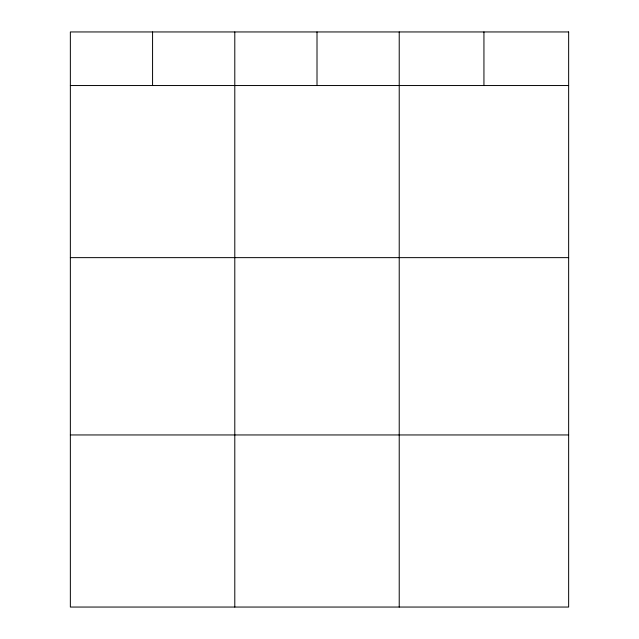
<?xml version="1.0" encoding="UTF-8"?>
<svg xmlns="http://www.w3.org/2000/svg" width="639" height="639" viewBox="0 0 639 639"><rect width="100%" height="100%" fill="white"/><g stroke="black" fill="none" stroke-linecap="round" stroke-linejoin="round"><path stroke-width="0.96" d="M70.354 85.538L568.646 85.538M70.354 257.637L568.646 257.637M70.354 434.951L568.646 434.951M483.939 31.95L483.939 85.538M399.223 31.95L399.223 607.05M317.008 31.95L317.008 85.538M234.793 31.95L234.793 607.05M152.569 31.95L152.569 85.538M568.646 31.95L70.354 31.95L70.354 607.05L568.646 607.05L568.646 31.95"/></g></svg>
